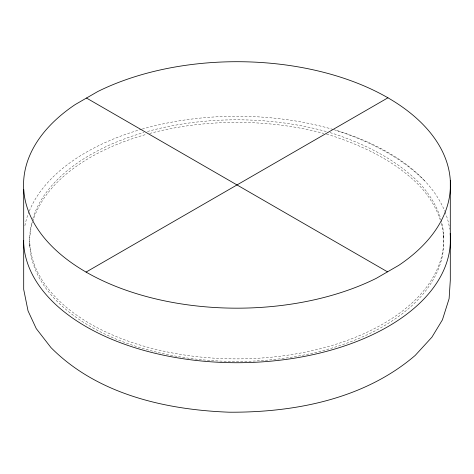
<?xml version="1.0" encoding="UTF-8"?>
<svg xmlns="http://www.w3.org/2000/svg" width="474" height="474" viewBox="0 0 474 474"><rect width="100%" height="100%" fill="white"/><g stroke="black" fill="none" stroke-linecap="round" stroke-linejoin="round"><path stroke-width="0.36" stroke-dasharray="2.37 1.78" d="M336.736 130.534C369.436 141.453 401.336 157.007 425.711 181.903M443.646 234.873L443.646 237.444M29.844 243.814L29.844 246.385M24.897 225.689A213.448 123.234 0 0 1 29.044 211.718M29.323 211.025A213.448 123.234 0 0 1 141.53 129.272M142.247 129.064A213.448 123.234 0 0 1 333.287 129.509M333.98 129.71A213.448 123.234 0 0 1 444.766 211.244M445.033 211.908A213.448 123.234 0 0 1 449.708 229.226M441.039 219.93A207.043 119.537 0 0 1 238.304 358.877A207.043 119.537 0 0 1 31.965 221.708M32.753 218.881A207.043 119.537 0 0 1 143.889 132.501M147.455 131.494A207.043 119.537 0 0 1 327.285 131.843M330.058 132.631A207.043 119.537 0 0 1 333.489 133.656C365.199 144.256 396.14 159.341 419.798 183.485A207.043 119.537 0 0 1 440.838 219.225M441.241 223.213A207.043 119.537 0 0 1 235.827 361.455A207.043 119.537 0 0 1 32.546 222.164M32.753 221.459A207.043 119.537 0 0 1 146.739 134.266M149.612 133.478A207.043 119.537 0 0 1 323.783 133.455M326.586 134.219A207.043 119.537 0 0 1 333.489 136.234C365.199 146.833 396.14 161.918 419.798 186.063A207.043 119.537 0 0 1 440.18 219.693"/><path stroke-width="0.71" d="M86.067 272.082L387.933 97.804A213.448 123.234 0 0 1 398.788 265.327L376.232 278.351A213.448 123.234 0 0 1 86.072 272.082A213.448 123.234 0 0 1 75.212 104.558L97.768 91.535A213.448 123.234 0 0 1 387.933 97.804M86.493 98.047L387.507 271.839M450.3 180.333L450.3 280.252L449.109 298.661L442.42 319.849L431.921 337.174L415.183 355.435C364.287 399.138 294.55 412.605 229.132 412.202C165.491 409.779 97.176 394.291 50.949 347.566L36.267 328.624L28.043 310.897L23.7 289.472L23.7 189.553M450.193 233.469A213.448 123.234 0 0 1 243.02 362.675A213.448 123.234 0 0 1 23.558 240.419"/></g></svg>
